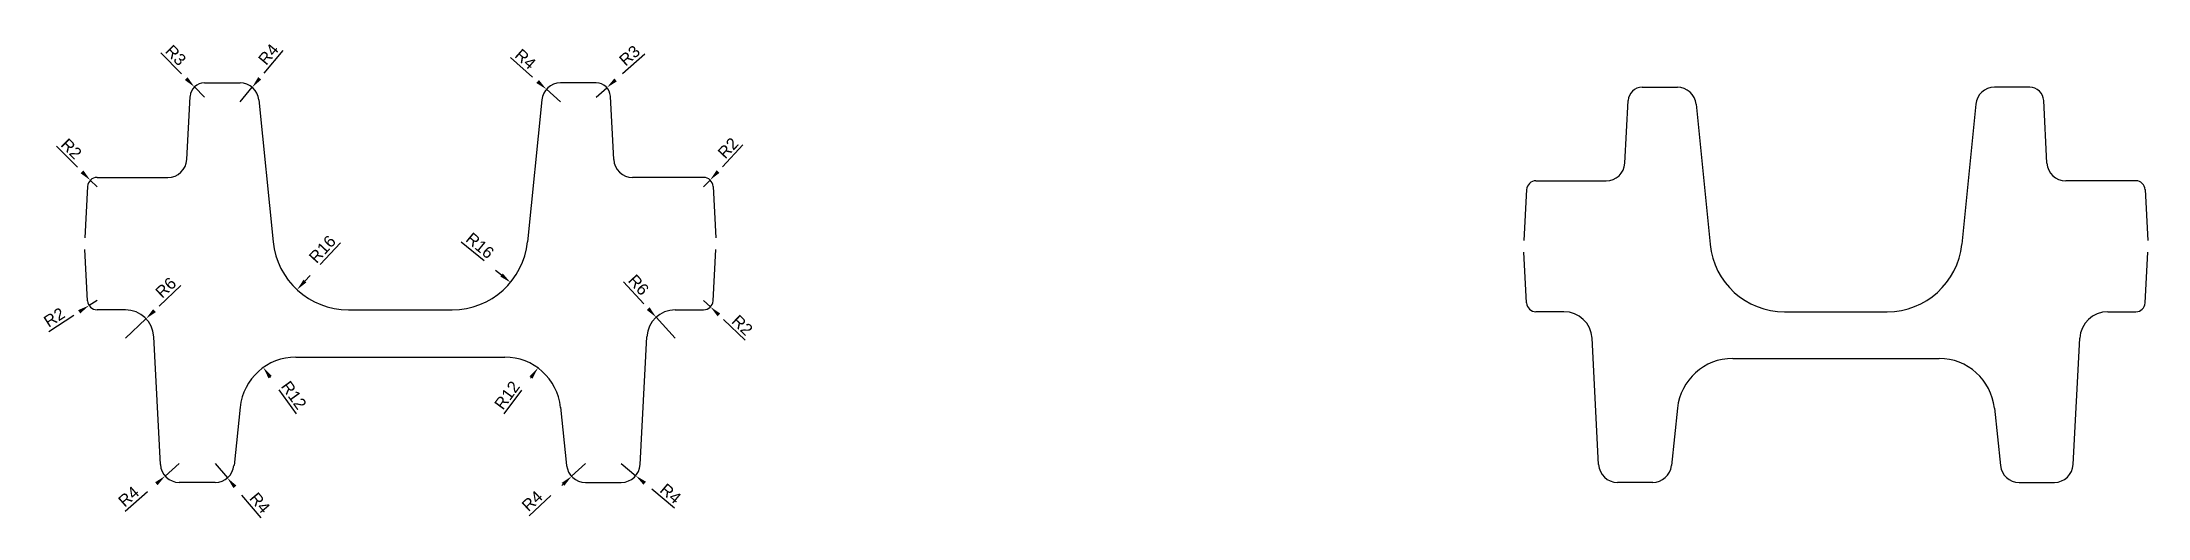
# Model space of a CAD drawing. Header units: millimetres. Extents: x 2893 to 3343, y 1063 to 1164.
import ezdxf

# ---------------------------------------------------------------- set-up
doc = ezdxf.new("R2010")
doc.units = ezdxf.units.MM
doc.linetypes.add('DASHED2', pattern=[9.525, 6.35, -3.175])
doc.layers.add('Cota Raio', color=92, linetype='DASHED2')
doc.styles.get("Standard").update_dxf_attribs({"font": 'arial.ttf'})
doc.dimstyles.new('ISO-25', dxfattribs={"dimtxt": 2.5, "dimasz": 2.5, "dimexe": 1.25, "dimexo": 0.625, "dimtad": 1, "dimdec": 1, "dimtxsty": 'Standard', "dimcen": 2.5, "dimadec": 0, "dimazin": 0, "dimtfac": 1, "dimtdec": 1, "dimtmove": 0, "dimatfit": 3, "dimfxl": 1, "dimarcsym": 0})

# ---------------------------------------------------------------- blocks, each defined once
blk = doc.blocks.new('*D11')
at = {"layer": 'Cota Raio', "color": 0, "lineweight": -2, "transparency": 16777216}
for p, q in [((3022.03, 1161.86), (3015.79, 1156.33)), ((3011.66, 1152.66), (3013.92, 1154.67))]:
    blk.add_line(p, q, dxfattribs=at)
at = {"layer": 'Cota Raio', "color": 0, "transparency": 16777216}
blk.add_solid([(3015.52, 1156.64), (3016.07, 1156.02), (3013.92, 1154.67)], dxfattribs=at)
at = {"layer": 'Defpoints', "color": 0, "transparency": 16777216}
for p in [(3011.66, 1152.66), (3013.92, 1154.67)]:
    blk.add_point(p, dxfattribs=at)
at = {"layer": 'Cota Raio', "color": 0, "transparency": 16777216, "insert": (3018.79, 1161.53), "char_height": 2.5, "attachment_point": 5, "rotation": 41.6025}
blk.add_mtext('R3', dxfattribs=at)
blk = doc.blocks.new('*D12')
at = {"layer": 'Cota Raio', "color": 0, "lineweight": -2, "transparency": 16777216}
for p, q in [((2993.31, 1161.14), (2999.13, 1155.99)), ((3004.03, 1151.64), (3001, 1154.33))]:
    blk.add_line(p, q, dxfattribs=at)
at = {"layer": 'Cota Raio', "color": 0, "transparency": 16777216}
blk.add_solid([(2999.41, 1156.3), (2998.85, 1155.67), (3001, 1154.33)], dxfattribs=at)
at = {"layer": 'Defpoints', "color": 0, "transparency": 16777216}
for p in [(3001, 1154.33), (3004.03, 1151.64)]:
    blk.add_point(p, dxfattribs=at)
at = {"layer": 'Cota Raio', "color": 0, "transparency": 16777216, "insert": (2996.53, 1160.79), "char_height": 2.5, "attachment_point": 5, "rotation": 318.4517}
blk.add_mtext('R4', dxfattribs=at)
blk = doc.blocks.new('*D13')
at = {"layer": 'Cota Raio', "color": 0, "lineweight": -2, "transparency": 16777216}
for p, q in [((2944.71, 1162.63), (2939.73, 1156.67)), ((2935.54, 1151.64), (2938.13, 1154.75))]:
    blk.add_line(p, q, dxfattribs=at)
at = {"layer": 'Cota Raio', "color": 0, "transparency": 16777216}
blk.add_solid([(2939.41, 1156.93), (2940.05, 1156.4), (2938.13, 1154.75)], dxfattribs=at)
at = {"layer": 'Defpoints', "color": 0, "transparency": 16777216}
for p in [(2938.13, 1154.75), (2935.54, 1151.64)]:
    blk.add_point(p, dxfattribs=at)
at = {"layer": 'Cota Raio', "color": 0, "transparency": 16777216, "insert": (2941.59, 1161.81), "char_height": 2.5, "attachment_point": 5, "rotation": 50.1166}
blk.add_mtext('R4', dxfattribs=at)
blk = doc.blocks.new('*D14')
at = {"layer": 'Cota Raio', "color": 0, "lineweight": -2, "transparency": 16777216}
for p, q in [((2918.58, 1162.15), (2924.03, 1156.6)), ((2927.91, 1152.66), (2925.78, 1154.82))]:
    blk.add_line(p, q, dxfattribs=at)
at = {"layer": 'Cota Raio', "color": 0, "transparency": 16777216}
blk.add_solid([(2924.33, 1156.89), (2923.73, 1156.31), (2925.78, 1154.82)], dxfattribs=at)
at = {"layer": 'Defpoints', "color": 0, "transparency": 16777216}
for p in [(2925.78, 1154.82), (2927.91, 1152.66)]:
    blk.add_point(p, dxfattribs=at)
at = {"layer": 'Cota Raio', "color": 0, "transparency": 16777216, "insert": (2921.78, 1161.6), "char_height": 2.5, "attachment_point": 5, "rotation": 314.4955}
blk.add_mtext('R3', dxfattribs=at)
blk = doc.blocks.new('*D15')
at = {"layer": 'Cota Raio', "color": 0, "lineweight": -2, "transparency": 16777216}
blk.add_line((2956.98, 1121.49), (2949.4, 1113.29), dxfattribs=at)
at = {"layer": 'Cota Raio', "color": 0, "transparency": 16777216}
blk.add_solid([(2949.09, 1113.58), (2949.7, 1113.01), (2947.7, 1111.46)], dxfattribs=at)
at = {"layer": 'Defpoints', "color": 0, "transparency": 16777216}
for p in [(2958.68, 1123.34), (2947.7, 1111.46)]:
    blk.add_point(p, dxfattribs=at)
at = {"layer": 'Cota Raio', "color": 0, "transparency": 16777216, "insert": (2953.13, 1120.13), "char_height": 2.5, "attachment_point": 5, "rotation": 47.2473}
blk.add_mtext('R16', dxfattribs=at)
blk = doc.blocks.new('*D16')
at = {"layer": 'Cota Raio', "color": 0, "lineweight": -2, "transparency": 16777216}
for p, q in [((2896.3, 1142.15), (2901.77, 1136.65)), ((2904.96, 1133.45), (2903.53, 1134.88))]:
    blk.add_line(p, q, dxfattribs=at)
at = {"layer": 'Cota Raio', "color": 0, "transparency": 16777216}
blk.add_solid([(2902.06, 1136.95), (2901.47, 1136.36), (2903.53, 1134.88)], dxfattribs=at)
at = {"layer": 'Defpoints', "color": 0, "transparency": 16777216}
for p in [(2903.53, 1134.88), (2904.96, 1133.45)]:
    blk.add_point(p, dxfattribs=at)
at = {"layer": 'Cota Raio', "color": 0, "transparency": 16777216, "insert": (2899.48, 1141.61), "char_height": 2.5, "attachment_point": 5, "rotation": 314.8717}
blk.add_mtext('R2', dxfattribs=at)
blk = doc.blocks.new('*D17')
at = {"layer": 'Cota Raio', "color": 0, "lineweight": -2, "transparency": 16777216}
for p, q in [((2904.96, 1109.18), (2903.26, 1108.09)), ((2894.63, 1102.55), (2901.15, 1106.74))]:
    blk.add_line(p, q, dxfattribs=at)
at = {"layer": 'Cota Raio', "color": 0, "transparency": 16777216}
blk.add_solid([(2900.93, 1107.09), (2901.38, 1106.39), (2903.26, 1108.09)], dxfattribs=at)
at = {"layer": 'Defpoints', "color": 0, "transparency": 16777216}
for p in [(2903.26, 1108.09), (2904.96, 1109.18)]:
    blk.add_point(p, dxfattribs=at)
at = {"layer": 'Cota Raio', "color": 0, "transparency": 16777216, "insert": (2895.82, 1105.55), "char_height": 2.5, "attachment_point": 5, "rotation": 32.7055}
blk.add_mtext('R2', dxfattribs=at)
blk = doc.blocks.new('*D18')
at = {"layer": 'Cota Raio', "color": 0, "lineweight": -2, "transparency": 16777216}
for p, q in [((2922.55, 1074.3), (2919.52, 1071.62)), ((2910.99, 1064.08), (2917.65, 1069.97))]:
    blk.add_line(p, q, dxfattribs=at)
at = {"layer": 'Cota Raio', "color": 0, "transparency": 16777216}
blk.add_solid([(2917.37, 1070.28), (2917.92, 1069.66), (2919.52, 1071.62)], dxfattribs=at)
at = {"layer": 'Defpoints', "color": 0, "transparency": 16777216}
for p in [(2919.52, 1071.62), (2922.55, 1074.3)]:
    blk.add_point(p, dxfattribs=at)
at = {"layer": 'Cota Raio', "color": 0, "transparency": 16777216, "insert": (2911.72, 1067.23), "char_height": 2.5, "attachment_point": 5, "rotation": 41.485}
blk.add_mtext('R4', dxfattribs=at)
blk = doc.blocks.new('*D19')
at = {"layer": 'Cota Raio', "color": 0, "lineweight": -2, "transparency": 16777216}
for p, q in [((2930.22, 1074.3), (2932.82, 1071.21)), ((2940.03, 1062.66), (2934.43, 1069.3))]:
    blk.add_line(p, q, dxfattribs=at)
at = {"layer": 'Cota Raio', "color": 0, "transparency": 16777216}
blk.add_solid([(2934.75, 1069.57), (2934.11, 1069.03), (2932.82, 1071.21)], dxfattribs=at)
at = {"layer": 'Defpoints', "color": 0, "transparency": 16777216}
for p in [(2930.22, 1074.3), (2932.82, 1071.21)]:
    blk.add_point(p, dxfattribs=at)
at = {"layer": 'Cota Raio', "color": 0, "transparency": 16777216, "insert": (2939.77, 1065.88), "char_height": 2.5, "attachment_point": 5, "rotation": 310.1374}
blk.add_mtext('R4', dxfattribs=at)
blk = doc.blocks.new('*D20')
at = {"layer": 'Cota Raio', "color": 0, "lineweight": -2, "transparency": 16777216}
blk.add_line((2982.82, 1121.73), (2991.41, 1114.61), dxfattribs=at)
at = {"layer": 'Cota Raio', "color": 0, "transparency": 16777216}
blk.add_solid([(2991.68, 1114.93), (2991.15, 1114.29), (2993.34, 1113.01)], dxfattribs=at)
at = {"layer": 'Defpoints', "color": 0, "transparency": 16777216}
for p in [(2980.88, 1123.34), (2993.34, 1113.01)]:
    blk.add_point(p, dxfattribs=at)
at = {"layer": 'Cota Raio', "color": 0, "transparency": 16777216, "insert": (2986.81, 1120.89), "char_height": 2.5, "attachment_point": 5, "rotation": 320.3349}
blk.add_mtext('R16', dxfattribs=at)
blk = doc.blocks.new('*D21')
at = {"layer": 'Cota Raio', "color": 0, "lineweight": -2, "transparency": 16777216}
for p, q in [((3043, 1142.41), (3037.7, 1136.75)), ((3034.6, 1133.45), (3035.99, 1134.92))]:
    blk.add_line(p, q, dxfattribs=at)
at = {"layer": 'Cota Raio', "color": 0, "transparency": 16777216}
blk.add_solid([(3037.39, 1137.03), (3038, 1136.46), (3035.99, 1134.92)], dxfattribs=at)
at = {"layer": 'Defpoints', "color": 0, "transparency": 16777216}
for p in [(3035.99, 1134.92), (3034.6, 1133.45)]:
    blk.add_point(p, dxfattribs=at)
at = {"layer": 'Cota Raio', "color": 0, "transparency": 16777216, "insert": (3039.83, 1141.77), "char_height": 2.5, "attachment_point": 5, "rotation": 46.869}
blk.add_mtext('R2', dxfattribs=at)
blk = doc.blocks.new('*D22')
at = {"layer": 'Cota Raio', "color": 0, "lineweight": -2, "transparency": 16777216}
for p, q in [((3034.6, 1109.18), (3036.07, 1107.79)), ((3043.48, 1100.7), (3037.87, 1106.06))]:
    blk.add_line(p, q, dxfattribs=at)
at = {"layer": 'Cota Raio', "color": 0, "transparency": 16777216}
blk.add_solid([(3038.16, 1106.36), (3037.59, 1105.76), (3036.07, 1107.79)], dxfattribs=at)
at = {"layer": 'Defpoints', "color": 0, "transparency": 16777216}
for p in [(3034.6, 1109.18), (3036.07, 1107.79)]:
    blk.add_point(p, dxfattribs=at)
at = {"layer": 'Cota Raio', "color": 0, "transparency": 16777216, "insert": (3042.88, 1103.88), "char_height": 2.5, "attachment_point": 5, "rotation": 316.306}
blk.add_mtext('R2', dxfattribs=at)
blk = doc.blocks.new('*D23')
at = {"layer": 'Cota Raio', "color": 0, "lineweight": -2, "transparency": 16777216}
for p, q in [((3017.51, 1113.16), (3022.76, 1107.42)), ((3028.54, 1101.09), (3024.45, 1105.57))]:
    blk.add_line(p, q, dxfattribs=at)
at = {"layer": 'Cota Raio', "color": 0, "transparency": 16777216}
blk.add_solid([(3023.07, 1107.7), (3022.45, 1107.13), (3024.45, 1105.57)], dxfattribs=at)
at = {"layer": 'Defpoints', "color": 0, "transparency": 16777216}
for p in [(3024.45, 1105.57), (3028.54, 1101.09)]:
    blk.add_point(p, dxfattribs=at)
at = {"layer": 'Cota Raio', "color": 0, "transparency": 16777216, "insert": (3020.7, 1112.49), "char_height": 2.5, "attachment_point": 5, "rotation": 312.4511}
blk.add_mtext('R6', dxfattribs=at)
blk = doc.blocks.new('*D24')
at = {"layer": 'Cota Raio', "color": 0, "lineweight": -2, "transparency": 16777216}
for p, q in [((2922.89, 1112.33), (2917.24, 1106.98)), ((2911.02, 1101.09), (2915.42, 1105.26))]:
    blk.add_line(p, q, dxfattribs=at)
at = {"layer": 'Cota Raio', "color": 0, "transparency": 16777216}
blk.add_solid([(2916.95, 1107.29), (2917.53, 1106.68), (2915.42, 1105.26)], dxfattribs=at)
at = {"layer": 'Defpoints', "color": 0, "transparency": 16777216}
for p in [(2915.42, 1105.26), (2911.02, 1101.09)]:
    blk.add_point(p, dxfattribs=at)
at = {"layer": 'Cota Raio', "color": 0, "transparency": 16777216, "insert": (2919.67, 1111.9), "char_height": 2.5, "attachment_point": 5, "rotation": 43.4298}
blk.add_mtext('R6', dxfattribs=at)
blk = doc.blocks.new('*D25')
at = {"layer": 'Cota Raio', "color": 0, "lineweight": -2, "transparency": 16777216}
for p, q in [((3009.35, 1074.3), (3006.39, 1071.55)), ((2997.31, 1063.11), (3004.56, 1069.85))]:
    blk.add_line(p, q, dxfattribs=at)
at = {"layer": 'Cota Raio', "color": 0, "transparency": 16777216}
blk.add_solid([(3004.27, 1070.15), (3004.84, 1069.54), (3006.39, 1071.55)], dxfattribs=at)
at = {"layer": 'Defpoints', "color": 0, "transparency": 16777216}
for p in [(3006.39, 1071.55), (3009.35, 1074.3)]:
    blk.add_point(p, dxfattribs=at)
at = {"layer": 'Cota Raio', "color": 0, "transparency": 16777216, "insert": (2997.96, 1066.28), "char_height": 2.5, "attachment_point": 5, "rotation": 42.9168}
blk.add_mtext('R4', dxfattribs=at)
blk = doc.blocks.new('*D26')
at = {"layer": 'Cota Raio', "color": 0, "lineweight": -2, "transparency": 16777216}
for p, q in [((3017.02, 1074.3), (3020.1, 1071.69)), ((3028.36, 1064.72), (3022.01, 1070.08))]:
    blk.add_line(p, q, dxfattribs=at)
at = {"layer": 'Cota Raio', "color": 0, "transparency": 16777216}
blk.add_solid([(3022.28, 1070.4), (3021.75, 1069.76), (3020.1, 1071.69)], dxfattribs=at)
at = {"layer": 'Defpoints', "color": 0, "transparency": 16777216}
for p in [(3017.02, 1074.3), (3020.1, 1071.69)]:
    blk.add_point(p, dxfattribs=at)
at = {"layer": 'Cota Raio', "color": 0, "transparency": 16777216, "insert": (3027.55, 1067.86), "char_height": 2.5, "attachment_point": 5, "rotation": 319.8161}
blk.add_mtext('R4', dxfattribs=at)
blk = doc.blocks.new('*D45')
at = {"layer": 'Cota Raio', "color": 0, "lineweight": -2, "transparency": 16777216}
blk.add_line((2947.59, 1084.89), (2941.95, 1092.78), dxfattribs=at)
at = {"layer": 'Cota Raio', "color": 0, "transparency": 16777216}
blk.add_solid([(2942.29, 1093.02), (2941.61, 1092.53), (2940.5, 1094.81)], dxfattribs=at)
at = {"layer": 'Defpoints', "color": 0, "transparency": 16777216}
for p in [(2940.5, 1094.81), (2947.48, 1085.05)]:
    blk.add_point(p, dxfattribs=at)
at = {"layer": 'Cota Raio', "color": 0, "transparency": 16777216, "insert": (2947.03, 1088.91), "char_height": 2.5, "attachment_point": 5, "rotation": 305.5795}
blk.add_mtext('R12', dxfattribs=at)
blk = doc.blocks.new('*D46')
at = {"layer": 'Cota Raio', "color": 0, "lineweight": -2, "transparency": 16777216}
blk.add_line((2991.97, 1084.89), (2997.72, 1092.7), dxfattribs=at)
at = {"layer": 'Cota Raio', "color": 0, "transparency": 16777216}
blk.add_solid([(2997.38, 1092.95), (2998.05, 1092.46), (2999.2, 1094.72)], dxfattribs=at)
at = {"layer": 'Defpoints', "color": 0, "transparency": 16777216}
for p in [(2999.2, 1094.72), (2992.09, 1085.05)]:
    blk.add_point(p, dxfattribs=at)
at = {"layer": 'Cota Raio', "color": 0, "transparency": 16777216, "insert": (2992.59, 1088.9), "char_height": 2.5, "attachment_point": 5, "rotation": 53.649}
blk.add_mtext('R12', dxfattribs=at)

msp = doc.modelspace()

# ---------------------------------------------------------------- linework, layer by layer
for p, q in [((2924.17, 1139.3), (2924.88, 1152.81)), ((2927.91, 1155.69), (2935.54, 1155.69)), ((3011.66, 1155.69), (3004.03, 1155.69)), ((3015.39, 1139.3), (3014.68, 1152.81)), ((3235.19, 1154.75), (3242.74, 1154.75)), ((3318.02, 1154.75), (3310.47, 1154.75)), ((2939.56, 1152.05), (2942.58, 1121.73)), ((3000, 1152.05), (2996.98, 1121.73)), ((3231.49, 1138.54), (3232.19, 1151.91)), ((3246.71, 1151.15), (3249.7, 1121.17)), ((3306.49, 1151.15), (3303.5, 1121.17)), ((3321.71, 1138.54), (3321.01, 1151.91)), ((2904.96, 1135.47), (2920.13, 1135.47)), ((3034.6, 1135.47), (3019.43, 1135.47)), ((3212.49, 1134.75), (3227.5, 1134.75)), ((3340.71, 1134.75), (3325.71, 1134.75)), ((2902.94, 1133.55), (2902.36, 1122.56)), ((3036.62, 1133.55), (3037.2, 1122.56)), ((3210.5, 1132.86), (3209.93, 1121.99)), ((3342.71, 1132.86), (3343.28, 1121.99)), ((2902.94, 1109.08), (2902.36, 1120.06)), ((3036.62, 1109.08), (3037.2, 1120.06)), ((3210.5, 1108.65), (3209.93, 1119.52)), ((3342.71, 1108.65), (3343.28, 1119.52)), ((2911.02, 1107.16), (2904.96, 1107.16)), ((2958.68, 1107.16), (2980.88, 1107.16)), ((3028.54, 1107.16), (3034.6, 1107.16)), ((3218.49, 1106.75), (3212.49, 1106.75)), ((3265.62, 1106.75), (3287.58, 1106.75)), ((3334.72, 1106.75), (3340.71, 1106.75)), ((2918.51, 1074.09), (2917.08, 1101.41)), ((3021.05, 1074.09), (3022.49, 1101.41)), ((3225.9, 1074.05), (3224.48, 1101.07)), ((3327.31, 1074.05), (3328.73, 1101.07)), ((2947.48, 1097.05), (2992.09, 1097.05)), ((3254.55, 1096.76), (3298.66, 1096.76)), ((2935.54, 1086.31), (2934.24, 1073.88)), ((3004.02, 1086.31), (3005.33, 1073.88)), ((3242.74, 1086.13), (3241.45, 1073.84)), ((3310.47, 1086.13), (3311.76, 1073.84)), ((2930.22, 1070.26), (2922.55, 1070.26)), ((3009.35, 1070.26), (3017.02, 1070.26)), ((3237.47, 1070.26), (3229.89, 1070.26)), ((3315.74, 1070.26), (3323.32, 1070.26))]:
    msp.add_line(p, q)
for centre, radius, start, end in [((2927.91, 1152.66), 3.03, 90, 177), ((2935.54, 1151.64), 4.04, 5.6953, 90), ((3004.03, 1151.64), 4.04, 90, 174.3047), ((3011.66, 1152.66), 3.03, 3, 90), ((3235.19, 1151.75), 3, 90, 177), ((3242.74, 1150.75), 4, 5.6953, 90), ((3310.47, 1150.75), 4, 90, 174.3047), ((3318.02, 1151.75), 3, 3, 90), ((2920.13, 1139.51), 4.04, 270, 357), ((3019.43, 1139.51), 4.04, 183, 270), ((2904.96, 1133.45), 2.02, 90, 177), ((3034.6, 1133.45), 2.02, 3, 90), ((3212.49, 1132.75), 2, 90, 177), ((3227.5, 1138.75), 4, 270, 357), ((3325.71, 1138.75), 4, 183, 270), ((3340.71, 1132.75), 2, 3, 90), ((2958.68, 1123.34), 16.18, 185.6953, 270), ((2980.88, 1123.34), 16.18, 270, 354.3047), ((3265.62, 1122.75), 16, 185.6953, 270), ((3287.58, 1122.75), 16, 270, 354.3047), ((2904.96, 1109.18), 2.02, 183, 270), ((2911.02, 1101.09), 6.07, 3, 90), ((3028.54, 1101.09), 6.07, 90, 177), ((3034.6, 1109.18), 2.02, 270, 357), ((3212.49, 1108.75), 2, 183, 270), ((3340.71, 1108.75), 2, 270, 357), ((3218.49, 1100.76), 6, 3, 90), ((3334.72, 1100.76), 6, 90, 177), ((2947.48, 1085.05), 12, 90, 174), ((2992.09, 1085.05), 12, 6, 90), ((3254.55, 1084.89), 11.87, 90, 174), ((3298.66, 1084.89), 11.87, 6, 90), ((2922.55, 1074.3), 4.04, 183, 270), ((2930.22, 1074.3), 4.04, 270, 354), ((3009.35, 1074.3), 4.04, 186, 270), ((3017.02, 1074.3), 4.04, 270, 357), ((3229.89, 1074.26), 4, 183, 270), ((3237.47, 1074.26), 4, 270, 354), ((3315.74, 1074.26), 4, 186, 270), ((3323.32, 1074.26), 4, 270, 357)]:
    msp.add_arc(centre, radius, start, end)

# ---------------------------------------------------------------- dimensions: what is measured, and where the dimension line sits
at = {"layer": 'Cota Raio'}
for center, mpoint, picture, middle in [((2927.91, 1152.66), (2925.78, 1154.82), '*D14', (2921.78, 1161.6)), ((2935.54, 1151.64), (2938.13, 1154.75), '*D13', (2941.59, 1161.81)), ((3004.0275, 1151.6448), (3001.001, 1154.327), '*D12', (2996.5301, 1160.7945)), ((2904.96, 1133.45), (2903.53, 1134.88), '*D16', (2899.48, 1141.61)), ((3034.6, 1133.45), (3035.99, 1134.92), '*D21', (3039.83, 1141.77)), ((2904.96, 1109.18), (2903.26, 1108.09), '*D17', (2895.82, 1105.55)), ((3034.6, 1109.18), (3036.07, 1107.79), '*D22', (3042.88, 1103.88))]:
    dim = msp.add_radius_dim(center=center, mpoint=mpoint, dimstyle='ISO-25', dxfattribs=at)
    dim.commit()
    dim.dimension.update_dxf_attribs({"geometry": picture, "text_midpoint": middle})
for center, mpoint, picture, middle in [((3011.66, 1152.66), (3013.92, 1154.67), '*D11', (3020.05, 1160.11)), ((2947.48, 1085.05), (2940.5, 1094.81), '*D45', (2945.5, 1087.82)), ((2992.09, 1085.05), (2999.2, 1094.72), '*D46', (2994.1, 1087.79)), ((2922.55, 1074.3), (2919.52, 1071.62), '*D18', (2912.96, 1065.83)), ((2930.22, 1074.3), (2932.82, 1071.21), '*D19', (2938.34, 1064.67)), ((3009.35, 1074.3), (3006.39, 1071.55), '*D25', (2999.24, 1064.91)), ((3017.02, 1074.3), (3020.1, 1071.69), '*D26', (3026.34, 1066.42))]:
    dim = msp.add_radius_dim(center=center, mpoint=mpoint, dimstyle='ISO-25', dxfattribs=at)
    dim.commit()
    dim.dimension.update_dxf_attribs({"geometry": picture, "text_midpoint": middle, "dimtype": 164})
for center, mpoint, picture, middle in [((2958.68, 1123.34), (2947.7, 1111.46), '*D15', (2954.52, 1118.84)), ((2980.88, 1123.34), (2993.34, 1113.01), '*D20', (2985.6, 1119.43))]:
    dim = msp.add_radius_dim(center=center, mpoint=mpoint, text='R16', dimstyle='ISO-25', dxfattribs=at)
    dim.commit()
    dim.dimension.update_dxf_attribs({"geometry": picture, "text_midpoint": middle, "dimtype": 164})
for center, mpoint, picture, middle in [((2911.02, 1101.09), (2915.42, 1105.26), '*D24', (2919.67, 1111.9)), ((3028.54, 1101.09), (3024.45, 1105.57), '*D23', (3020.7, 1112.49))]:
    dim = msp.add_radius_dim(center=center, mpoint=mpoint, text='R6', dimstyle='ISO-25', dxfattribs=at)
    dim.commit()
    dim.dimension.update_dxf_attribs({"geometry": picture, "text_midpoint": middle})

doc.saveas('drawing.dxf')
